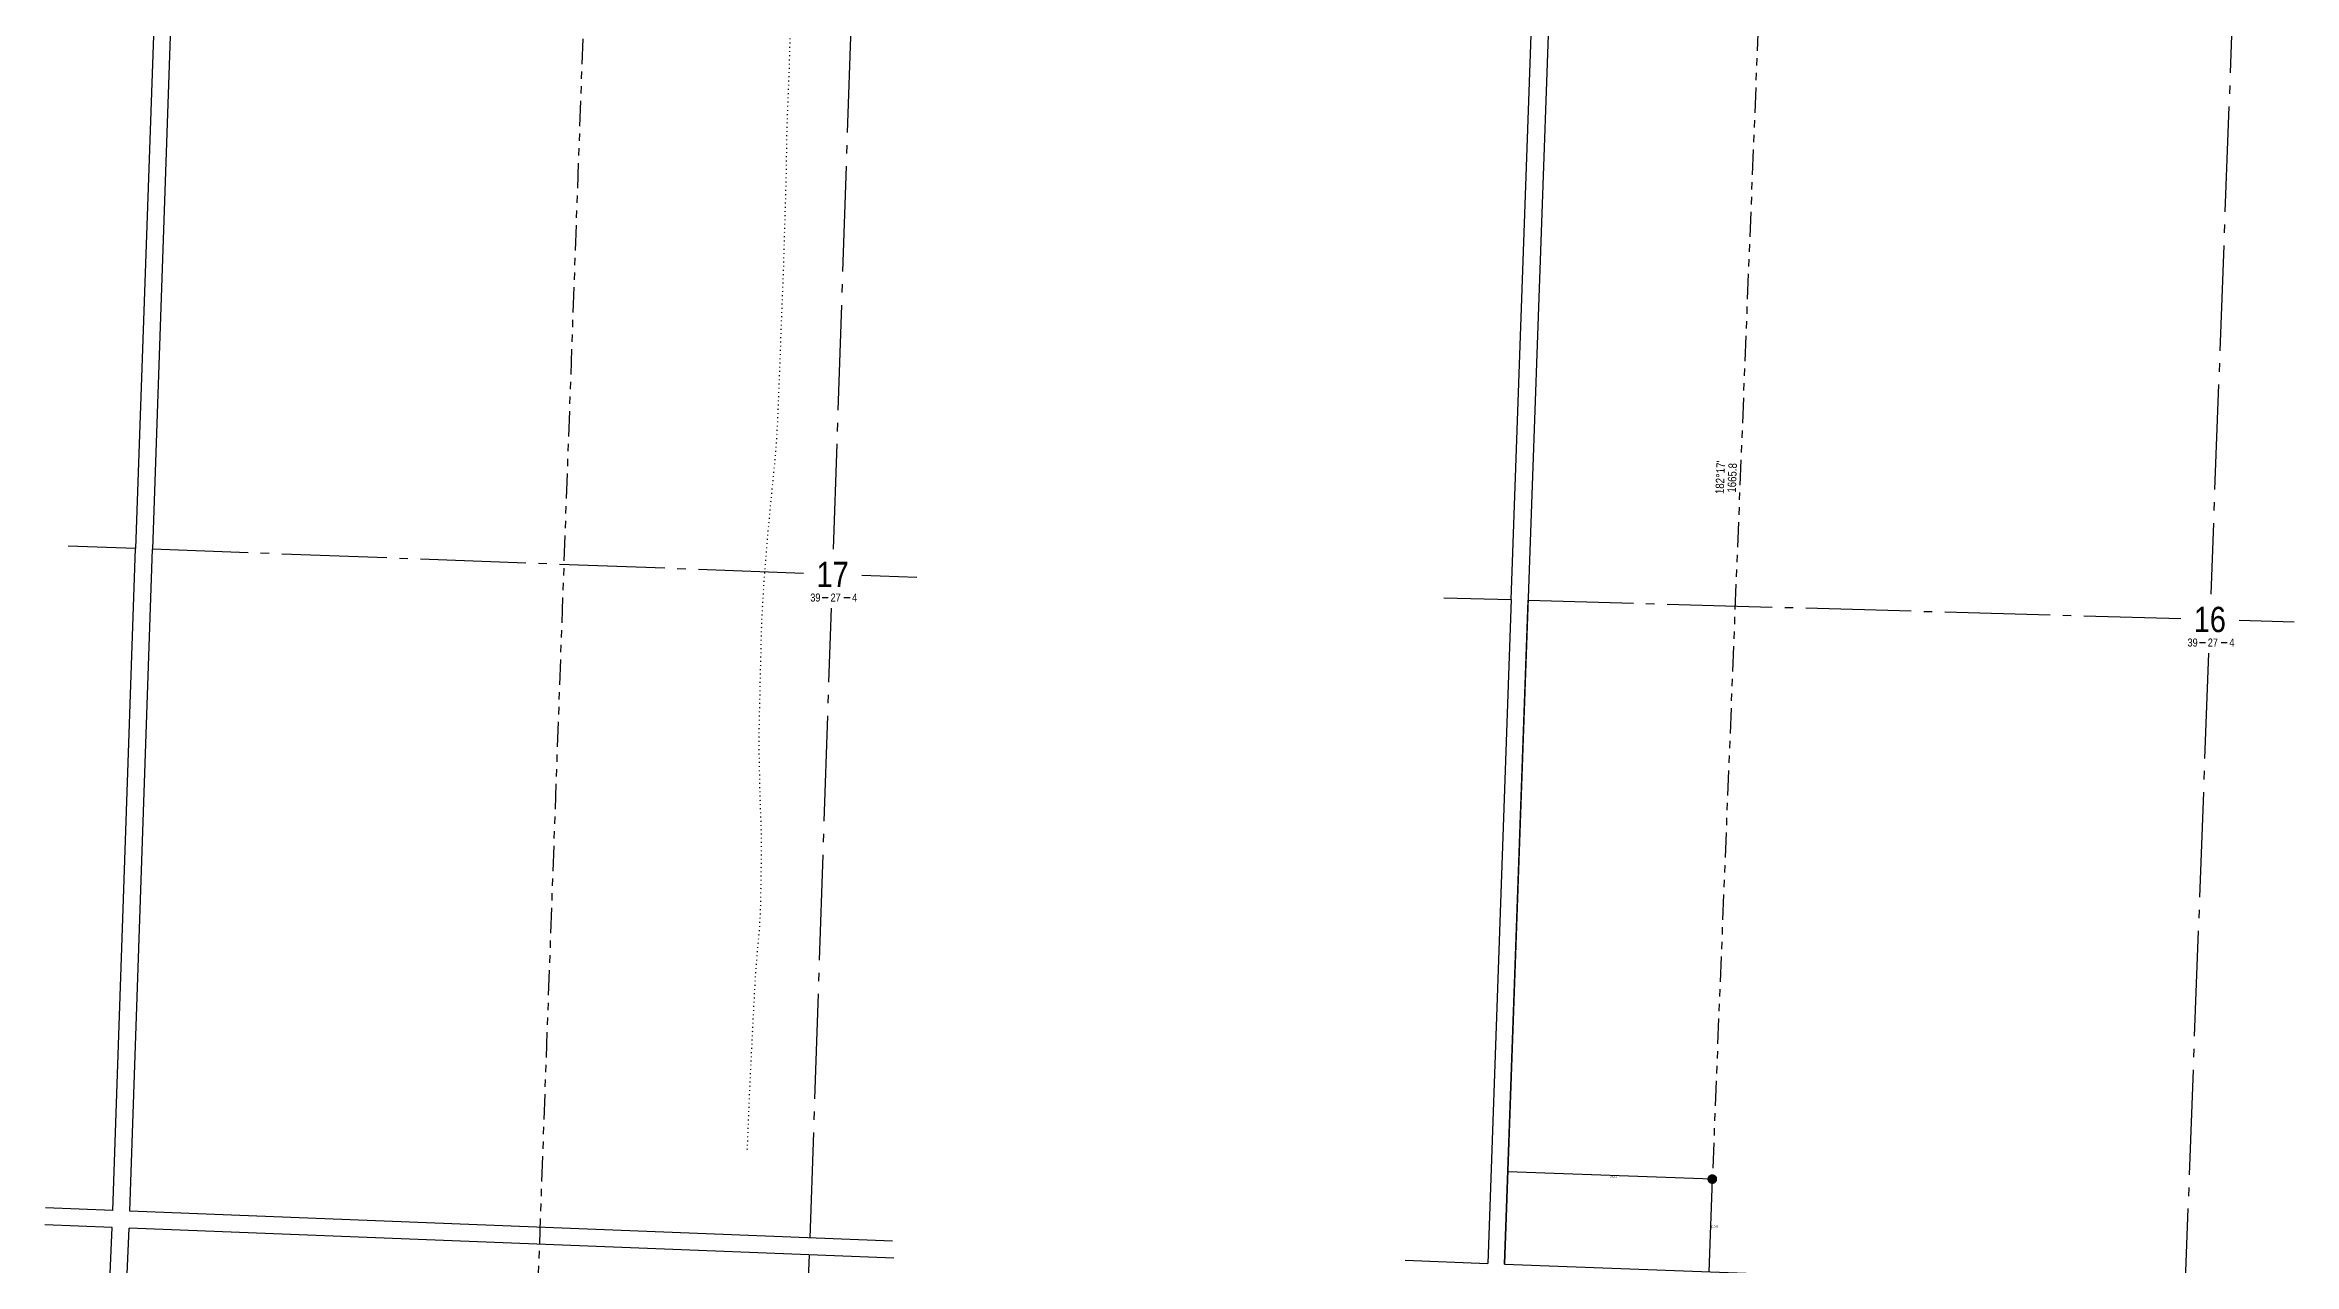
# Model space of a CAD drawing. Extents: x 301137 to 311962, y 5795932 to 5810027.
# Drawn here: x 304615 to 307285, y 5803426 to 5804874 of the extents above; entities that cross this region are included whole.
import ezdxf
from ezdxf.enums import TextEntityAlignment as Align

# ---------------------------------------------------------------- set-up
doc = ezdxf.new("R2010")
doc.units = 0
doc.header["$LTSCALE"] = 5
for name, pattern in [('foc-DOT', [1, 0.2, -0.8]), ('foc-DRILLPATH', [14.75, 6, -1.75, 1.75, -1.75, 1.75, -1.75]), ('foc-QUARTERLINE', [33, 25, -3, 2, -3])]:
    doc.linetypes.add(name, pattern=pattern)
for name, color, linetype in [('10', 1, 'Continuous'), ('9', 3, 'Continuous'), ('AS-DRILL', 8, 'foc-DOT'), ('L-BD', 7, 'Continuous'), ('L-MON', 1, 'Continuous'), ('L-QSEC', 8, 'foc-QUARTERLINE'), ('L-SEC', 7, 'Continuous'), ('L-SECLBL', 7, 'Continuous'), ('P-PDRILLPATH', 12, 'foc-DRILLPATH')]:
    doc.layers.add(name, color=color, linetype=linetype)
for name, color, linetype, plot in [('L-SEC-HB', 6, 'Continuous', False), ('P-Drill-Offset', 7, 'Continuous', False), ('Z-DRILL-POINT', 7, 'Continuous', False)]:
    doc.layers.add(name, color=color, linetype=linetype, plot=plot)
doc.styles.add('80L', font='ARIALN.TTF', dxfattribs={"height": 10})
doc.styles.add('SIMPLEX', font='ARIALN.TTF')

# ---------------------------------------------------------------- blocks, each defined once
blk = doc.blocks.new('L-SECLBL')
at = {"layer": '9', "color": 7}
for p, q in [((-5.1, -27.8), (-12.3, -27.8)), ((20.7, -27.8), (13.5, -27.8))]:
    blk.add_line(p, q, dxfattribs=at)
at = {"layer": '10', "color": 2, "style": 'SIMPLEX'}
blk.add_attdef('SEC', text='', height=30, dxfattribs=at).set_placement((0, 0), align=Align.MIDDLE)
at = {"layer": '10', "color": 5, "style": '80L'}
blk.add_attdef('TWP', text='', height=9.5, dxfattribs=at).set_placement((-14.4, -27.4), align=Align.MIDDLE_RIGHT)
blk.add_attdef('RGE', text='', height=9.5, dxfattribs=at).set_placement((3.6, -27.4), align=Align.MIDDLE_CENTER)
blk.add_attdef('MER', text='', height=9.5, dxfattribs=at).set_placement((23.2, -27.4), align=Align.MIDDLE_LEFT)
blk = doc.blocks.new('plbh')
at = {"layer": 'L-MON'}
h = blk.add_hatch(color=255, dxfattribs=at)
h.dxf.hatch_style = 1
edge = h.paths.add_edge_path()
edge.add_arc((0, 0), 1.16, 0, 360)
h = blk.add_hatch(color=256, dxfattribs=at)
h.dxf.hatch_style = 1
h.paths.add_polyline_path([(-0.96, 0, 1), (0.96, 0, 1)])
h.paths.add_polyline_path([(0.91, 0, -1), (-0.91, 0, -1)], flags=16)
h.paths.add_polyline_path([(0.45, 0, -1), (-0.45, 0, -1)], flags=0)
h = blk.add_hatch(color=256, dxfattribs=at)
h.dxf.hatch_style = 1
h.paths.add_polyline_path([(-0.45, 0, 1), (0.45, 0, 1)])
h.paths.add_polyline_path([(0.4, 0, -1), (-0.4, 0, -1)], flags=16)
at = {"layer": 'L-MON', "color": 240}
for radius in [0.96, 0.91, 0.45, 0.4]:
    blk.add_circle((0, 0), radius, dxfattribs=at)

msp = doc.modelspace()

# ---------------------------------------------------------------- linework, layer by layer
at = {"layer": 'AS-DRILL', "flags": 128}
msp.add_lwpolyline([(305540.436, 5805880.244), (305540.344, 5805840.666), (305540.245, 5805821.465), (305539.61, 5805802.375), (305538.53, 5805783.403), (305537.142, 5805764.253), (305535.519, 5805745.222), (305533.698, 5805726.009), (305531.856, 5805706.997), (305530.141, 5805687.679), (305528.677, 5805668.632), (305527.374, 5805649.579), (305526.376, 5805630.413), (305525.753, 5805611.123), (305525.39, 5805591.822), (305524.373, 5805553.443), (305523.608, 5805534.858), (305522.759, 5805515.677), (305521.827, 5805496.399), (305520.803, 5805477.334), (305519.738, 5805458.261), (305518.678, 5805438.788), (305517.68, 5805419.622), (305516.666, 5805400.548), (305515.707, 5805381.37), (305514.853, 5805362.289), (305514.037, 5805342.917), (305513.326, 5805323.93), (305512.627, 5805304.742), (305511.942, 5805285.655), (305511.324, 5805266.464), (305510.757, 5805247.071), (305510.224, 5805227.777), (305508.953, 5805189.307), (305508.245, 5805170.12), (305507.712, 5805150.826), (305507.403, 5805131.634), (305507.082, 5805112.131), (305506.66, 5805092.843), (305506.131, 5805073.649), (305505.335, 5805054.265), (305503.534, 5805015.806), (305502.719, 5804996.723), (305501.946, 5804977.439), (305501.312, 5804958.359), (305500.743, 5804939.167), (305500.287, 5804919.769), (305499.928, 5804900.579), (305499.593, 5804881.477), (305499.199, 5804862.388), (305498.61, 5804843.196), (305497.817, 5804823.912), (305497.079, 5804804.726), (305496.412, 5804785.338), (305495.891, 5804766.343), (305495.556, 5804747.252), (305495.268, 5804728.058), (305494.903, 5804708.958), (305494.324, 5804689.765), (305493.719, 5804670.674), (305493.145, 5804651.582), (305492.626, 5804632.388), (305492.043, 5804613.096), (305491.321, 5804593.819), (305490.576, 5804574.734), (305489.787, 5804555.55), (305489.093, 5804536.462), (305488.45, 5804517.173), (305487.695, 5804498.088), (305486.955, 5804479.102), (305486.32, 5804460.012), (305485.577, 5804440.727), (305484.637, 5804421.749), (305483.502, 5804402.679), (305482.005, 5804383.543), (305480.189, 5804364.43), (305478.266, 5804345.421), (305476.346, 5804326.222), (305474.557, 5804306.807), (305472.874, 5804287.779), (305471.241, 5804268.749), (305469.768, 5804249.712), (305468.436, 5804230.46), (305467.236, 5804211.492), (305466.191, 5804192.419), (305465.516, 5804173.33), (305465.122, 5804154.241), (305464.647, 5804135.145), (305464.152, 5804116.05), (305463.748, 5804096.961), (305463.269, 5804077.765), (305462.948, 5804058.762), (305462.925, 5804039.468), (305463.191, 5804020.373), (305463.597, 5804001.272), (305464.059, 5803982.079), (305464.691, 5803962.889), (305465.381, 5803943.907), (305465.741, 5803924.407), (305465.583, 5803905.208), (305465.19, 5803885.919), (305464.963, 5803866.513), (305464.577, 5803847.123), (305463.63, 5803828.245), (305462.009, 5803809.015), (305460.256, 5803789.999), (305458.874, 5803771.249), (305457.738, 5803752.379), (305456.742, 5803733.514), (305455.735, 5803714.639), (305454.795, 5803695.661), (305453.848, 5803676.283), (305452.89, 5803657.106), (305451.991, 5803637.927), (305451.137, 5803618.846), (305450.376, 5803599.861), (305449.012, 5803567.389), (305448.646, 5803559.408)], dxfattribs=at)
at = {"layer": 'L-QSEC'}
for p, q in [((305551.431, 5804274.931), (305577.372, 5805040.401)), ((307214.166, 5804965.314), (307186.478, 5804221.507)), ((304722.878, 5804275.629), (304643.056, 5804278.589)), ((305515.985, 5804246.225), (304742.98, 5804274.884)), ((305650.339, 5804241.243), (305585.215, 5804243.658)), ((305523.724, 5803457.371), (305549.06, 5804204.977)), ((306276.094, 5804217.351), (306355.939, 5804215.083)), ((306376.047, 5804214.512), (307150.879, 5804192.506)), ((307220.128, 5804190.539), (307285.314, 5804188.688)), ((307183.874, 5804151.561), (307155.742, 5803395.856)), ((305489.038, 5802657.261), (305523.043, 5803437.266))]:
    msp.add_line(p, q, dxfattribs=at)
at = {"layer": 'L-SEC'}
for p, q in [((306403.901, 5805002.179), (306348.174, 5803426.295)), ((306355.939, 5804215.083), (306383.799, 5805002.91)), ((306355.939, 5804215.083), (306328.072, 5803427.053)), ((306230.24, 5803430.741), (306328.072, 5803427.053))]:
    msp.add_line(p, q, dxfattribs=at)
at = {"layer": 'L-SEC-HB', "flags": 128}
for points in [[(306348.174, 5803426.295), (306376.047, 5804214.512)], [(306348.174, 5803426.295), (307155.76, 5803395.856)]]:
    msp.add_lwpolyline(points, dxfattribs=at)
at = {"layer": 'L-SECLBL'}
for p, q in [((304750.848, 5805078.825), (304722.878, 5804275.629)), ((304770.951, 5805078.125), (304742.982, 5804274.934)), ((304695.923, 5803489.762), (304722.878, 5804275.629)), ((304716.024, 5803488.975), (304742.982, 5804274.934)), ((304695.923, 5803489.762), (304616.107, 5803492.885)), ((305621.703, 5803453.537), (304716.024, 5803488.975)), ((304695.234, 5803469.658), (304615.417, 5803472.781)), ((304660.04, 5802649.15), (304695.234, 5803469.658)), ((304680.137, 5802648.282), (304715.334, 5803468.871)), ((305622.96, 5803433.357), (304715.334, 5803468.871))]:
    msp.add_line(p, q, dxfattribs=at)
at = {"layer": 'P-Drill-Offset'}
for q in [(306352.041, 5803535.655), (306590.575, 5803417.159)]:
    msp.add_line((306594.718, 5803527.073), q, dxfattribs=at)
at = {"layer": 'P-PDRILLPATH'}
for points in [[(305537.359, 5805778.482), (305272.43, 5805396.75), (305147.82, 5801938.94)], [(305547.347, 5805778.01), (306620.61, 5805487.84), (306660.91, 5805191.46), (306594.718, 5803527.073)]]:
    msp.add_lwpolyline(points, dxfattribs=at)

# ---------------------------------------------------------------- block references
at = {"layer": 'L-MON', "xscale": 5.000000000000018, "yscale": 5.000000000000018, "zscale": 5.000000000000018}
msp.add_blockref('plbh', (306594.718, 5803527.073), dxfattribs=at)
at = {"layer": 'L-SECLBL', "color": 6, "xscale": 0.99992921, "yscale": 0.99992921, "zscale": 0.99992921}
for p, values in [((305550.415, 5804244.948), {'SEC': '17', 'TWP': '39', 'RGE': '27', 'MER': '4'}), ((307185.362, 5804191.527), {'SEC': '16', 'TWP': '39', 'RGE': '27', 'MER': '4'})]:
    msp.add_blockref('L-SECLBL', p, dxfattribs=at).add_auto_attribs(values)

# ---------------------------------------------------------------- texts
at = {"layer": 'L-BD', "style": '80L'}
for s, p in [("182°17'", (306604.085, 5804360.21)), ('1665.8', (306618.322, 5804359.644))]:
    msp.add_text(s, height=9.9993, rotation=87.722575, dxfattribs=at).set_placement(p, align=Align.MIDDLE_CENTER)
at = {"layer": 'P-Drill-Offset', "char_height": 2.49982, "attachment_point": 1, "style": '80L'}
for s, insert in [('{\\C1;242.8}', (306473.38, 5803531.364)), ('{\\C1;110.0}', (306592.647, 5803472.116))]:
    msp.add_mtext(s, dxfattribs=dict(at, insert=insert))
at = {"layer": 'Z-DRILL-POINT', "style": '80L'}
msp.add_text('C4', height=1.9999, dxfattribs=at).set_placement((306594.718, 5803527.073))

doc.saveas('drawing.dxf')
